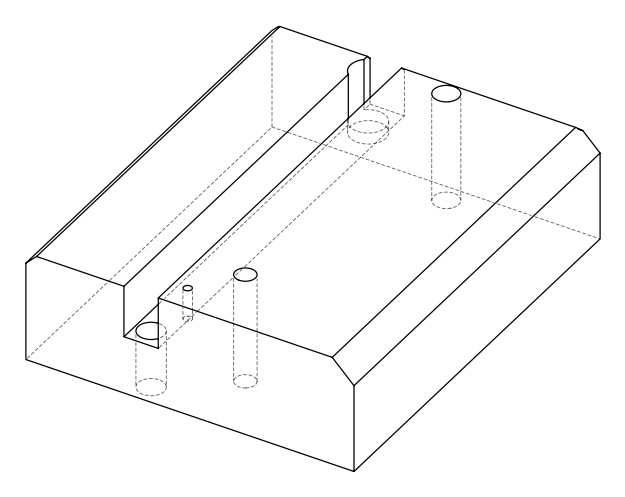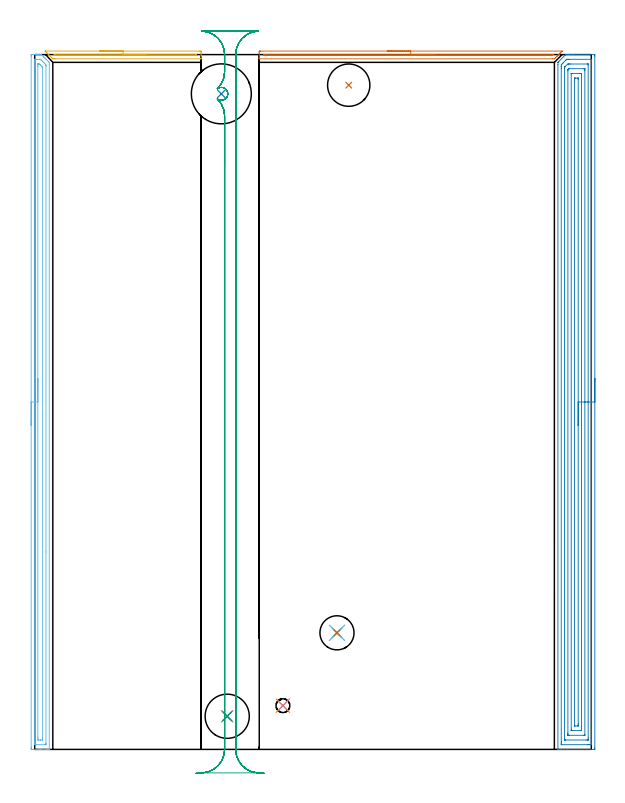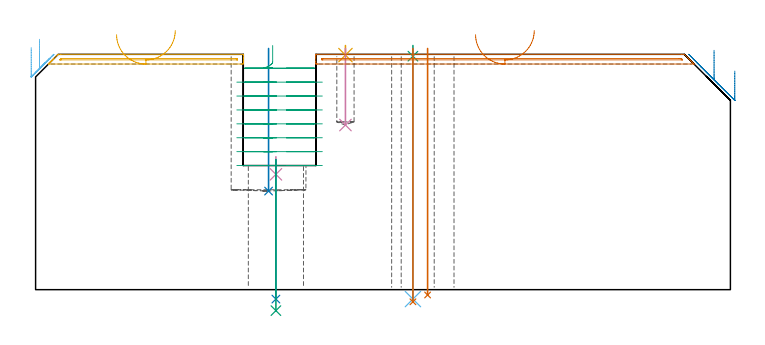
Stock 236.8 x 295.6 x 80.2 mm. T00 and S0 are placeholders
(PLAN: 15 operations, 9 tool changes, 38.3 min)
(1 INDEXABLE_INSERT_DRILL_THROUGH_HOLE_FROM_SOLID | STEP1HOLE_2 | NXT0302_007 | 0.34 min | 20388 mm3)
(2 INDEXABLE_INSERT_DRILL_BLIND_HOLE_FROM_SOLID | STEP1POCKET | NXT0302_022 | 0.2 min | 23632 mm3)
(3 SPOT_DRILL | STEP1HOLE | NXT0321_9005460120000 | 0.03 min | 2 mm3)
(4 SPOT_DRILL_1 | STEP1HOLE_1 | NXT0321_9005460120000 | 0.06 min | 4460 mm3)
(5 SPOT_DRILL_2 | STEP1POCKET_1 | NXT0321_9005460120000 | 0.03 min | 1 mm3)
(6 DRILL_THROUGH_HOLE_INTO_CENTER | STEP1HOLE | NXT0301_065 | 0.34 min | 5545 mm3)
(7 DRILL_TO_ENLARGE_THROUGH_HOLE | STEP1HOLE | NXT0301_106 | 0.35 min | 7678 mm3)
(8 DRILL_THROUGH_HOLE_INTO_CENTER_1 | STEP1HOLE_1 | NXT0301_065 | 0.2 min | 2793 mm3)
(9 DRILL_TO_ENLARGE_THROUGH_HOLE_1 | STEP1HOLE_1 | UGT0301_256 | 0.21 min | 14986 mm3)
(10 DRILL_BLIND_HOLE_INTO_CENTER | STEP1POCKET_1 | NXT0301_030 | 0.11 min | 632 mm3)
(11 AREA_MILL | FG_CHAMFER_SURFACE | UGT0205_001 | 1.18 min | 392 mm3)
(12 AREA_MILL_1 | FG_CHAMFER_SURFACE_1 | UGT0205_001 | 7.29 min | 8740 mm3)
(13 AREA_MILL_2 | FG_CHAMFER_SURFACE_2 | UGT0205_001 | 2.18 min | 729 mm3)
(14 AREA_MILL_3 | FG_CHAMFER_SURFACE_3 | UGT0205_001 | 14.44 min | 36404 mm3)
(15 MILL_RECTANGULAR_SLOT | SLOT_RECTANGULAR | UGT0201_094 | Follow Part, ap 5, ae 75% | 11.33 min | 248912 mm3)
(TOOL NXT0302_007 | Index. Insert Drill 18mm [880-D1800L25-05] | D18 PA176 FL90 Z2)
(TOOL NXT0302_022 | Index. Insert Drill 25.5mm [880-D2550L25-03] | D25.5 PA176 FL77 Z2)
(TOOL NXT0321_9005460120000 | NC Spot Drill, 142deg, 12mm, Carbide, Uncoated | D12 PA142 FL30 Z2)
(TOOL NXT0301_065 | Carbide Drill 9.4mm [860.1-0940-075A1-MM 2214] | D9.4 PA140 FL98 Z2)
(TOOL NXT0301_106 | Carbide Drill 14.5mm [860.1-1450-073A1-MM 2214] | D14.5 PA140 FL83 Z2)
(TOOL UGT0301_256 | Twist Drill 18.8 mm | D18.8 PA118 FL135 Z2)
(TOOL NXT0301_030 | Carbide Drill 5.9mm [860.1-0590-018A1-MM 2214] | D5.9 PA140 FL28 Z2)
(TOOL UGT0205_001 | Chamfer Mill 20 x 3 x 45 deg. | D20 FL50 Z2)
(TOOL UGT0201_094 | End mill 20 mm | D20 FL38 Z4)
(OP 1 INDEXABLE_INSERT_DRILL_THROUGH_HOLE_FROM_SOLID)
G17 G21 G94 G90
T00 M6
G54
G17 G0 G90 X133.6 Y282.6 S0 M3
G43 Z90.2 H1
G94 G81 G98 Z-1.814 F250. R82.2
G80
M5
M2
(OP 2 INDEXABLE_INSERT_DRILL_BLIND_HOLE_FROM_SOLID)
G17 G21 G94 G90
T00 M6
G54
G17 G0 G90 X79.4 Y278.9 S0 M3
G43 Z90.2 H1
G94 G81 G98 Z33.6 F250. R82.2
G80
M5
M2
(OP 3 SPOT_DRILL)
G17 G21 G94 G90
T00 M6
G54
G17 G0 G90 X128.6 Y49.6 S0 M3
G43 Z90.2 H0
G94 G81 G98 Z79.572 F250. R83.2
G80
M5
M2
(OP 4 SPOT_DRILL_1)
G17 G21 G94 G90
T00 M6
G54
G17 G0 G90 X81.9 Y14.1 S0 M3
G43 Z90.2 H0
G94 G81 G98 Z39.3 F250. R45.3
G80
M5
M2
(OP 5 SPOT_DRILL_2)
G17 G21 G94 G90
T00 M6
G54
G17 G0 G90 X105.6 Y18.6 S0 M3
G43 Z90.2 H0
G94 G81 G98 Z79.946 F250. R83.2
G80
M5
M2
(OP 6 DRILL_THROUGH_HOLE_INTO_CENTER)
G17 G21 G94 G90
T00 M6
G54
G17 G0 G90 X128.6 Y49.6 S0 M3
G43 Z90.2 H1
G94 G73 G98 Z-3.211 F250. Q9.268 R82.2
G80
M5
M2
(OP 7 DRILL_TO_ENLARGE_THROUGH_HOLE)
G17 G21 G94 G90
T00 M6
G54
G17 G0 G90 X128.6 Y49.6 S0 M3
G43 Z90.2 H1
G94 G73 G98 Z-4.139 F250. Q14.056 R82.2
G80
M5
M2
(OP 8 DRILL_THROUGH_HOLE_INTO_CENTER_1)
G17 G21 G94 G90
T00 M6
G54
G17 G0 G90 X81.9 Y14.1 S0 M3
G43 Z90.2 H1
G94 G73 G98 Z-3.211 F250. Q9.102 R44.3
G80
M5
M2
(OP 9 DRILL_TO_ENLARGE_THROUGH_HOLE_1)
G17 G21 G94 G90
T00 M6
G54
G17 G0 G90 X81.9 Y14.1 S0 M3
G43 Z90.2 H0
G94 G81 G98 Z-7.148 F250. R44.3
G80
M5
M2
(OP 10 DRILL_BLIND_HOLE_INTO_CENTER)
G17 G21 G94 G90
T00 M6
G54
G17 G0 G90 X105.6 Y18.6 S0 M3
G43 Z90.2 H1
G94 G81 G98 Z56.1 F250. R82.2
G80
M5
M2
(OP 11 AREA_MILL)
G17 G21 G94 G90
T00 M6
G54
G17 G0 G90 X27.6 Y297.1 S1061 M3
G43 Z90.2 H0
Z86.9
G94 G1 X27.638 Z86.028 F250.
X27.752 Z85.163
X27.941 Z84.312
X28.203 Z83.48
X28.537 Z82.674
X28.94 Z81.9
X29.408 Z81.164
X29.94 Z80.472
X30.529 Z79.829
X31.172 Z79.24
X31.864 Z78.708
X32.6 Z78.24
X33.374 Z77.837
X34.18 Z77.503
X35.012 Z77.241
X35.864 Z77.052
X36.728 Z76.938
X37.6 Z76.9
X70.189 Y297.099 Z76.901
X70.533 Y297.096
X70.79 Y297.092 Z76.903
X70.8 Y296.76 Z77.234
Y296.209 Z77.788
Y295.887 Z78.109
Y295.335 Z78.661
Y295.013 Z78.981
Y294.05 Z79.949
X70.797 Y293.923 Z80.069
X70.79 Y293.802 Z80.188
X70.635 Y293.8 Z80.2
X8.582
X7.755 Y293.805 Z80.195
X7.7 Y293.807 Z80.193
X7.69 Y293.813 Z80.187
X7.359 Y294.14 Z79.857
X6.188 Y295.311 Z78.686
X6.048 Y295.45 Z78.546
X5.904 Y295.595 Z78.403
X5.76 Y295.739 Z78.259
X5.611 Y295.887 Z78.108
X5.458 Y296.042 Z77.956
X5.333 Y296.166 Z77.832
X5.174 Y296.323 Z77.671
X5.011 Y296.488 Z77.51
X4.906 Y296.593 Z77.404
X4.565 Y296.935 Z77.064
X4.476 Y297.022 Z76.973
X4.41 Y297.089 Z76.903
X4.485 Y297.096 Z76.9
X4.524 Y297.099
X37.6 Y297.1
Y295.686 Z78.314
X68.403
X68.61 Y295.684 Z78.316
X68.75 Y295.681 Z78.319
X68.78 Y295.679 Z78.321
X68.79 Y295.666 Z78.334
X68.793 Y295.64 Z78.361
X68.798 Y295.5 Z78.5
X68.794 Y295.256 Z78.744
X68.791 Y295.23 Z78.77
X68.787 Y295.221 Z78.779
X68.764 Y295.22 Z78.78
X68.644 Y295.216 Z78.784
X68.403 Y295.215 Z78.785
X68.198 Y295.214 Z78.786
X8.854 Y295.215 Z78.785
X8.786 Y295.216 Z78.784
X8.754 Y295.218 Z78.782
X8.741 Y295.221 Z78.779
X8.711 Y295.248 Z78.752
X8.582 Y295.369 Z78.631
X8.318 Y295.636 Z78.364
X8.292 Y295.665 Z78.335
X8.283 Y295.679 Z78.321
X8.288 Y295.68 Z78.32
X8.385 Y295.683 Z78.317
X8.582 Y295.685 Z78.315
X8.788 Y295.686 Z78.314
X37.6
X38.472 Z78.352
X39.336 Z78.466
X40.188 Z78.655
X41.02 Z78.917
X41.826 Z79.251
X42.6 Z79.654
X43.336 Z80.123
X44.028 Z80.654
X44.671 Z81.243
X45.26 Z81.886
X45.792 Z82.578
X46.26 Z83.314
X46.663 Z84.088
X46.997 Z84.894
X47.259 Z85.726
X47.448 Z86.578
X47.562 Z87.443
X47.6 Z88.314
G0 Z90.2
M5
M2
(OP 12 AREA_MILL_1)
G17 G21 G94 G90
T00 M6
G54
G17 G0 G90 X-1.5 Y137.8 S1061 M3
G43 Z90.2 H0
Z82.5
G94 G1 Y137.838 Z81.628 F250.
Y137.952 Z80.764
Y138.141 Z79.912
Y138.403 Z79.08
Y138.737 Z78.274
Y139.14 Z77.5
Y139.608 Z76.764
Y140.14 Z76.072
Y140.729 Z75.429
Y141.372 Z74.84
Y142.064 Z74.308
Y142.8 Z73.84
Y143.574 Z73.437
Y144.38 Z73.103
Y145.212 Z72.841
Y146.064 Z72.652
Y146.928 Z72.538
Y147.8 Z72.5
Y294.999
X-1.497 Y295.356
X-1.492 Y295.59 Z72.504
X-1.148 Y295.6 Z72.847
X-0.862 Z73.133
X-0.273 Z73.721
X0.298 Z74.295
X0.601 Z74.597
X1.172 Z75.169
X1.476 Z75.471
X2.332 Z76.332
X2.778 Z76.778
X2.899 Z76.897
X3.283 Y295.217 Z77.283
X3.502 Y294.999 Z77.5
X3.662 Y294.841 Z77.657
X3.815 Y294.686 Z77.813
X3.948 Y294.553 Z77.946
X4.099 Y294.403 Z78.094
X4.244 Y294.257 Z78.241
X4.394 Y294.107 Z78.392
X4.536 Y293.966 Z78.532
X4.672 Y293.829 Z78.67
X4.84 Y293.661 Z78.838
X5.848 Y292.654 Z79.844
X6.177 Y292.323 Z80.177
X6.193 Y292.296 Z80.193
X6.2 Y291.431 Z80.2
Y0.155
X6.198 Y0.01 Z80.188
X6.079 Y0.002 Z80.071
X5.956 Y0. Z79.955
X5.58 Z79.579
X4.973 Z78.968
X2.921 Z76.918
X2.35 Z76.345
X1.761 Z75.757
X-1.148 Y0.001 Z72.849
X-1.493 Y0.01 Z72.504
X-1.498 Y0.244 Z72.501
X-1.5 Y0.601 Z72.5
Y0.96
Y147.8
X-0.086 Z73.914
X-0.085 Y293.024 Z73.915
Y293.215
X-0.08 Y293.564 Z73.92
X-0.079 Y293.581 Z73.921
X-0.068 Y293.59 Z73.932
X-0.002 Y293.595 Z73.998
X0.098 Y293.598 Z74.098
X0.224 Y293.6 Z74.224
X0.601 Z74.601
X1.975 Y293.597 Z75.975
X2.35 Y293.59 Z76.35
X2.467 Y293.571 Z76.467
X2.588 Y293.455 Z76.588
X2.834 Y293.215 Z76.834
X3.224 Y292.826 Z77.224
X3.727 Y292.323 Z77.727
X4.099 Y291.95 Z78.099
X4.611 Y291.431 Z78.611
X4.779 Y291.25 Z78.779
X4.781 Y291.08 Z78.781
X4.785 Y290.731 Z78.785
X4.786 Y84.01 Z78.786
Y2.576
X4.785 Y2.385 Z78.785
X4.78 Y2.036 Z78.78
X4.779 Y2.019 Z78.779
X4.768 Y2.01 Z78.768
X4.702 Y2.006 Z78.702
X4.602 Y2.002 Z78.602
X4.476 Y2. Z78.476
X4.099 Z78.099
X0.601 Z74.601
X0.103 Y2.001 Z74.103
X-0.036 Y2.005 Z73.964
X-0.061 Y2.009 Z73.939
X-0.079 Y2.015 Z73.921
X-0.08 Y2.045 Z73.92
X-0.084 Y2.192 Z73.916
X-0.085 Y2.385 Z73.915
X-0.086 Y3.086 Z73.914
Y147.8
X1.328 Z75.328
X1.329 Y290.689 Z75.329
X1.332 Y291.431 Z75.332
X1.334 Y291.575 Z75.334
X1.337 Y291.59 Z75.337
X1.352 Y291.593 Z75.352
X1.393 Y291.597 Z75.393
X1.476 Y291.599 Z75.476
X1.641 Y291.597 Z75.641
X1.971 Y291.59 Z75.971
X2.078 Y291.51 Z76.078
X2.166 Y291.431 Z76.166
X2.35 Y291.25 Z76.35
X3.062 Y290.539 Z77.062
X3.224 Y290.376 Z77.224
X3.313 Y290.285 Z77.313
X3.356 Y290.237 Z77.356
X3.363 Y290.226 Z77.363
X3.367 Y290.182 Z77.367
X3.369 Y290.097 Z77.369
X3.371 Y289.797 Z77.371
X3.372 Y289.647 Z77.372
X3.371 Y4.911 Z77.371
X3.368 Y4.169 Z77.368
X3.366 Y4.025 Z77.366
X3.363 Y4.01 Z77.363
X3.348 Y4.007 Z77.348
X3.307 Y4.003 Z77.307
X3.224 Y4.001 Z77.224
X2.516 Y4. Z76.516
X2.35 Z76.35
X1.638 Y4.004 Z75.638
X1.476 Y4.01 Z75.476
X1.335 Y4.028 Z75.335
X1.332 Y4.169 Z75.332
X1.33 Y4.318 Z75.33
X1.329 Y5.061 Z75.329
X1.328 Y5.212 Z75.328
Y147.8
Y148.672 Z75.367
Y149.536 Z75.48
Y150.388 Z75.669
Y151.22 Z75.932
Y152.026 Z76.265
Y152.8 Z76.668
Y153.536 Z77.137
Y154.228 Z77.668
Y154.871 Z78.257
Y155.46 Z78.901
Y155.992 Z79.593
Y156.46 Z80.328
Y156.863 Z81.102
Y157.197 Z81.908
Y157.459 Z82.74
Y157.648 Z83.592
Y157.762 Z84.457
Y157.8 Z85.328
G0 Z90.2
M5
M2
(OP 13 AREA_MILL_2)
G17 G21 G94 G90
T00 M6
G54
G17 G0 G90 X149.95 Y297.1 S1061 M3
G43 Z90.2 H0
Z86.9
G94 G1 X149.988 Z86.028 F250.
X150.102 Z85.163
X150.291 Z84.312
X150.553 Z83.48
X150.887 Z82.674
X151.29 Z81.9
X151.758 Z81.164
X152.29 Z80.472
X152.879 Z79.829
X153.522 Z79.24
X154.214 Z78.708
X154.95 Z78.24
X155.724 Z77.837
X156.53 Z77.503
X157.362 Z77.241
X158.214 Z77.052
X159.078 Z76.938
X159.95 Z76.9
X224.384 Y297.099 Z76.899
X224.386 Y297.095 Z76.903
X224.384 Y297.085 Z76.913
X223.988 Y296.688 Z77.312
X223.789 Y296.488 Z77.51
X223.626 Y296.323 Z77.671
X223.467 Y296.166 Z77.832
X223.343 Y296.041 Z77.956
X223.189 Y295.887 Z78.108
X223.04 Y295.739 Z78.259
X222.896 Y295.595 Z78.403
X222.752 Y295.45 Z78.546
X222.612 Y295.311 Z78.686
X222.45 Y295.149 Z78.849
X222.315 Y295.013 Z78.983
X222.185 Y294.884 Z79.114
X221.441 Y294.14 Z79.857
X221.11 Y293.813 Z80.187
X221.1 Y293.807 Z80.193
X220.218 Y293.8 Z80.2
X95.665
X95.51 Y293.802 Z80.188
X95.503 Y293.923 Z80.069
X95.5 Y294.051 Z79.949
Y294.369 Z79.63
Y295.013 Z78.981
Y296.209 Z77.788
X95.505 Y296.76 Z77.234
X95.51 Y297.092 Z76.903
X95.767 Y297.097 Z76.9
X96.111 Y297.1
X159.95
Y295.686 Z78.314
X220.012 Y295.685 Z78.315
X220.218
X220.427 Y295.682 Z78.318
X220.514 Y295.679 Z78.321
X220.475 Y295.635 Z78.365
X220.316 Y295.469 Z78.531
X220.218 Y295.369 Z78.631
X220.099 Y295.257 Z78.743
X220.062 Y295.224 Z78.776
X220.005 Y295.221 Z78.779
X219.807 Y295.217 Z78.783
X219.325 Y295.215 Z78.785
X219.119 Y295.214 Z78.786
X97.897 Y295.215 Z78.785
X97.69 Y295.216 Z78.784
X97.55 Y295.219 Z78.781
X97.52 Y295.221 Z78.779
X97.51 Y295.234 Z78.766
X97.507 Y295.261 Z78.739
X97.503 Y295.398 Z78.602
X97.511 Y295.679 Z78.321
X97.792 Y295.684 Z78.316
X97.897 Y295.685 Z78.315
X159.95 Y295.686 Z78.314
X160.822 Z78.352
X161.686 Z78.466
X162.538 Z78.655
X163.37 Z78.917
X164.176 Z79.251
X164.95 Z79.654
X165.686 Z80.123
X166.378 Z80.654
X167.021 Z81.243
X167.61 Z81.886
X168.142 Z82.578
X168.61 Z83.314
X169.013 Z84.088
X169.347 Z84.894
X169.609 Z85.726
X169.798 Z86.578
X169.912 Z87.443
X169.95 Z88.314
G0 Z90.2
M5
M2
(OP 14 AREA_MILL_3)
G17 G21 G94 G90
T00 M6
G54
G17 G0 G90 X238.3 Y157.8 S1061 M3
G43 Z90.2 H0
Z74.5
G94 G1 Y157.762 Z73.628 F250.
Y157.648 Z72.763
Y157.459 Z71.912
Y157.197 Z71.08
Y156.863 Z70.274
Y156.46 Z69.5
Y155.992 Z68.764
Y155.46 Z68.072
Y154.871 Z67.429
Y154.228 Z66.84
Y153.536 Z66.308
Y152.8 Z65.84
Y152.026 Z65.437
Y151.22 Z65.103
Y150.388 Z64.841
Y149.536 Z64.652
Y148.672 Z64.538
Y147.8 Z64.5
Y0.601
X238.295 Y0.103 Z64.503
X238.292 Y0.01 Z64.506
X238.193 Y0. Z64.604
X226.502 Z76.292
X225.052 Z77.745
X223.87 Z78.924
X222.873 Z79.927
X222.736 Y0.001 Z80.057
X222.696 Y0.002 Z80.096
X222.603 Y0.01 Z80.188
X222.6 Y0.155 Z80.2
Y291.431
X222.607 Y292.301 Z80.193
X222.626 Y292.323 Z80.174
X222.993 Y292.694 Z79.805
X225.744 Y295.445 Z77.053
X225.784 Y295.486 Z77.012
X225.862 Y295.566 Z76.93
X225.897 Y295.59 Z76.893
X225.927 Y295.599 Z76.863
X226.368 Y295.6 Z76.431
X226.771 Z76.028
X227.38 Z75.416
X228.561 Z74.236
X229.134 Z73.66
X237.907 Z64.89
X238.197 Y295.597 Z64.601
X238.292 Y295.59 Z64.505
X238.299 Y295.493 Z64.499
X238.3 Y294.999 Z64.5
Y147.8
X236.886 Z65.914
X236.885 Y2.532 Z65.915
X236.884 Y2.385 Z65.916
X236.879 Y2.022 Z65.921
X236.524 Y2.007 Z66.276
X236.152 Y2.002 Z66.648
X235.653 Y2. Z67.147
X235.275 Z67.525
X224.249 Z78.551
X224.082 Y2.003 Z78.718
X224.055 Y2.005 Z78.745
X224.03 Y2.009 Z78.77
X224.021 Y2.04 Z78.779
X224.017 Y2.236 Z78.783
X224.015 Y2.385 Z78.785
X224.014 Y3.131 Z78.786
Y289.647
X224.016 Y290.391 Z78.784
X224.017 Y290.539 Z78.783
X224.03 Y291.268 Z78.77
X224.184 Y291.431 Z78.616
X224.467 Y291.716 Z78.333
X224.748 Y291.998 Z78.052
X225.793 Y293.044 Z77.007
X225.965 Y293.215 Z76.835
X226.239 Y293.483 Z76.561
X226.328 Y293.567 Z76.472
X226.362 Y293.59 Z76.438
X226.408 Y293.594 Z76.392
X226.502 Y293.597 Z76.298
X227.001 Y293.6 Z75.799
X227.38 Z75.42
X236.651 Z66.149
X236.818 Y293.597 Z65.982
X236.845 Y293.595 Z65.955
X236.87 Y293.591 Z65.93
X236.879 Y293.56 Z65.921
X236.883 Y293.364 Z65.917
X236.885 Y293.215 Z65.915
X236.886 Y292.469 Z65.914
Y147.8
X235.472 Z67.328
X235.471 Y4.862 Z67.329
X235.47 Y4.169 Z67.33
X235.468 Y4.07 Z67.332
X235.465 Y4.022 Z67.335
X235.461 Y4.009 Z67.339
X235.437 Y4.004 Z67.363
X235.275 Y4.002 Z67.525
X234.564 Y4. Z68.236
X225.79 Y4.001 Z77.01
X225.625 Y4.005 Z77.175
X225.46 Y4.01 Z77.34
X225.435 Y4.021 Z77.365
X225.432 Y4.05 Z77.368
X225.43 Y4.103 Z77.37
X225.429 Y4.169 Z77.371
Y4.369
Y289.846
X225.43 Y290.046 Z77.37
X225.433 Y290.179 Z77.367
X225.436 Y290.224 Z77.364
X225.445 Y290.238 Z77.355
X225.473 Y290.269 Z77.327
X225.625 Y290.426 Z77.175
X225.681 Y290.482 Z77.119
X226.632 Y291.431 Z76.168
X226.784 Y291.573 Z76.016
X227.047 Y291.59 Z75.753
X227.215 Y291.598 Z75.585
X227.38 Y291.599 Z75.42
X228.09 Y291.6 Z74.71
X235.11 Y291.599 Z67.69
X235.275 Y291.595 Z67.525
X235.44 Y291.59 Z67.36
X235.465 Y291.579 Z67.335
X235.468 Y291.55 Z67.332
X235.47 Y291.497 Z67.33
X235.471 Y291.431 Z67.329
X235.472 Y291.231 Z67.328
Y147.8
X234.057 Z68.743
Y6.3
X234.055 Y6.118 Z68.745
X234.053 Y6.052 Z68.747
X234.051 Y6.02 Z68.749
X234.038 Y6.01 Z68.762
X233.475 Y6. Z69.325
X227.334 Z75.466
X226.964 Y6.003 Z75.836
X226.872 Y6.007 Z75.928
X226.853 Y6.01 Z75.947
X226.849 Y6.02 Z75.951
X226.846 Y6.052 Z75.954
X226.844 Y6.126 Z75.956
X226.843 Y6.499 Z75.957
Y6.846
Y288.754
X226.846 Y289.027 Z75.954
X226.849 Y289.163 Z75.951
X226.852 Y289.191 Z75.948
X226.866 Y289.21 Z75.934
X226.897 Y289.245 Z75.903
X227.058 Y289.408 Z75.742
X227.188 Y289.536 Z75.612
X227.23 Y289.573 Z75.57
X227.252 Y289.59 Z75.548
X227.276 Y289.593 Z75.524
X227.38 Y289.599 Z75.42
X227.425 Y289.6 Z75.375
X233.566 Z69.234
X233.936 Y289.597 Z68.864
X234.028 Y289.593 Z68.772
X234.047 Y289.59 Z68.753
X234.051 Y289.58 Z68.749
X234.054 Y289.548 Z68.746
X234.056 Y289.474 Z68.744
X234.057 Y289.101 Z68.743
Y288.754
Y147.8
X232.643 Z70.157
Y8.184
X232.641 Y8.072 Z70.159
X232.639 Y8.018 Z70.161
X232.637 Y8.012 Z70.163
X232.627 Y8.008 Z70.173
X232.592 Y8.004 Z70.208
X232.385 Y8.001 Z70.415
X228.876 Y8. Z73.924
X228.398 Y8.004 Z74.402
X228.292 Y8.007 Z74.508
X228.271 Y8.01 Z74.529
X228.264 Y8.021 Z74.536
X228.261 Y8.073 Z74.539
X228.259 Y8.184 Z74.541
X228.257 Y8.63 Z74.543
Y287.416
X228.259 Y287.528 Z74.541
X228.261 Y287.582 Z74.539
X228.263 Y287.588 Z74.537
X228.273 Y287.592 Z74.527
X228.308 Y287.596 Z74.492
X228.515 Y287.599 Z74.285
X232.024 Y287.6 Z70.776
X232.502 Y287.596 Z70.298
X232.608 Y287.593 Z70.192
X232.629 Y287.591 Z70.171
X232.636 Y287.579 Z70.164
X232.639 Y287.527 Z70.161
X232.641 Y287.416 Z70.159
X232.643 Y286.97 Z70.157
Y147.8
X231.229 Z71.571
Y10.96
X231.227 Y10.414 Z71.573
X231.225 Y10.072 Z71.575
X231.222 Y10.022 Z71.578
X231.216 Y10.01 Z71.584
X231.194 Y10.007 Z71.606
X231.092 Y10.003 Z71.708
X230.889 Y10.001 Z71.911
X229.876 Z72.924
X229.767 Y10.003 Z73.033
X229.695 Y10.007 Z73.105
X229.68 Y10.01 Z73.12
X229.677 Y10.024 Z73.123
X229.675 Y10.068 Z73.125
X229.672 Y10.414 Z73.128
X229.671 Y284.64 Z73.129
X229.673 Y285.186 Z73.127
X229.675 Y285.528 Z73.125
X229.678 Y285.578 Z73.122
X229.684 Y285.59 Z73.116
X229.706 Y285.593 Z73.094
X229.808 Y285.597 Z72.992
X230.011 Y285.599 Z72.789
X231.024 Z71.776
X231.133 Y285.597 Z71.667
X231.205 Y285.593 Z71.595
X231.22 Y285.59 Z71.58
X231.223 Y285.576 Z71.577
X231.225 Y285.532 Z71.575
X231.228 Y285.186 Z71.572
X231.229 Y147.8 Z71.571
Y146.928 Z71.609
Y146.064 Z71.723
Y145.212 Z71.912
Y144.38 Z72.174
Y143.574 Z72.508
Y142.8 Z72.911
Y142.064 Z73.38
Y141.372 Z73.911
Y140.729 Z74.5
Y140.14 Z75.143
Y139.608 Z75.835
Y139.14 Z76.571
Y138.737 Z77.345
Y138.403 Z78.151
Y138.141 Z78.983
Y137.952 Z79.835
Y137.838 Z80.699
Y137.8 Z81.571
G0 Z90.2
M5
M2
(OP 15 MILL_RECTANGULAR_SLOT)
G17 G21 G94 G90
T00 M6
G54
G17 G0 G90 X80.8 Y248.709 S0 M3
G43 Z90.2 H0
Z83.2
G94 G1 Y269.803 Z77.548 F250.
X80.739 Y270.631 Z77.325
X80.611 Y271.45 Z77.103
X80.414 Y272.256 Z76.881
X80.152 Y273.043 Z76.659
X79.825 Y273.806 Z76.436
X79.436 Y274.539 Z76.214
X78.988 Y275.237 Z75.992
X78.483 Y275.895 Z75.769
X77.926 Y276.51 Z75.547
X77.697 Y276.728 Z75.462
G2 X80.8 Y269.487 R10. F500.
G1 Y0.
G2 X71.247 Y-9.99 R10.
G1 X95.053
G2 X85.5 Y0. R10.
G1 Y295.6
G2 X95.053 Y305.59 R10.
G1 Y305.6
X71.247
Y305.59
G2 X80.8 Y295.6 R10.
G1 Y288.313
G2 X77.697 Y281.072 R10.
G0 Z90.2
X97.717 Y-10.202
Z70.725
G1 X94.726 Y-9.97 F250.
G2 X85.5 Y0. R10. F500.
G1 Y295.6
G2 X95.053 Y305.59 R10.
G1 Y305.6
X71.247
Y305.59
G2 X80.8 Y295.6 R10.
G1 Y288.313
G2 X77.697 Y281.072 R10.
G1 X77.703 Y281.064
G2 X77.703 Y276.736 R-2.75
G1 X77.697 Y276.728
G2 X80.8 Y269.487 R10.
G1 Y0.
G2 X71.574 Y-9.97 R10.
G1 X68.583 Y-10.202 F250.
G0 X97.717 Z65.987
G1 X94.726 Y-9.97
G2 X85.5 Y0. R10. F500.
G1 Y295.6
G2 X95.053 Y305.59 R10.
G1 Y305.6
X71.247
Y305.59
G2 X80.8 Y295.6 R10.
G1 Y288.313
G2 X77.697 Y281.072 R10.
G1 X77.703 Y281.064
G2 X77.703 Y276.736 R-2.75
G1 X77.697 Y276.728
G2 X80.8 Y269.487 R10.
G1 Y0.
G2 X71.574 Y-9.97 R10.
G1 X68.583 Y-10.202 F250.
G0 X97.717 Z61.25
G1 X94.726 Y-9.97
G2 X85.5 Y0. R10. F500.
G1 Y295.6
G2 X95.053 Y305.59 R10.
G1 Y305.6
X71.247
Y305.59
G2 X80.8 Y295.6 R10.
G1 Y288.313
G2 X77.697 Y281.072 R10.
G1 X77.703 Y281.064
G2 X77.703 Y276.736 R-2.75
G1 X77.697 Y276.728
G2 X80.8 Y269.487 R10.
G1 Y0.
G2 X71.574 Y-9.97 R10.
G1 X68.583 Y-10.202 F250.
G0 X97.717 Z56.512
G1 X94.726 Y-9.97
G2 X85.5 Y0. R10. F500.
G1 Y295.6
G2 X95.053 Y305.59 R10.
G1 Y305.6
X71.247
Y305.59
G2 X80.8 Y295.6 R10.
G1 Y288.313
G2 X77.697 Y281.072 R10.
G1 X77.703 Y281.064
G2 X77.703 Y276.736 R-2.75
G1 X77.697 Y276.728
G2 X80.8 Y269.487 R10.
G1 Y0.
G2 X71.574 Y-9.97 R10.
G1 X68.583 Y-10.202 F250.
G0 X97.717 Z51.775
G1 X94.726 Y-9.97
G2 X85.5 Y0. R10. F500.
G1 Y295.6
G2 X95.053 Y305.59 R10.
G1 Y305.6
X71.247
Y305.59
G2 X80.8 Y295.6 R10.
G1 Y288.313
G2 X77.697 Y281.072 R10.
G1 X77.703 Y281.064
G2 X77.703 Y276.736 R-2.75
G1 X77.697 Y276.728
G2 X80.8 Y269.487 R10.
G1 Y0.
G2 X71.574 Y-9.97 R10.
G1 X68.583 Y-10.202 F250.
G0 X97.717 Z47.037
G1 X94.726 Y-9.97
G2 X85.5 Y0. R10. F500.
G1 Y295.6
G2 X95.053 Y305.59 R10.
G1 Y305.6
X71.247
Y305.59
G2 X80.8 Y295.6 R10.
G1 Y288.313
G2 X77.697 Y281.072 R10.
G1 X77.703 Y281.064
G2 X77.703 Y276.736 R-2.75
G1 X77.697 Y276.728
G2 X80.8 Y269.487 R10.
G1 Y0.
G2 X71.574 Y-9.97 R10.
G1 X68.583 Y-10.202 F250.
G0 X97.717 Z42.3
G1 X94.726 Y-9.97
G2 X85.5 Y0. R10. F500.
G1 Y295.6
G2 X95.053 Y305.59 R10.
G1 Y305.6
X71.247
Y305.59
G2 X80.8 Y295.6 R10.
G1 Y288.313
G2 X77.697 Y281.072 R10.
G1 X77.703 Y281.064
G2 X77.703 Y276.736 R-2.75
G1 X77.697 Y276.728
G2 X80.8 Y269.487 R10.
G1 Y0.
G2 X71.574 Y-9.97 R10.
G1 X68.583 Y-10.202 F250.
G0 Z90.2
M5
M2
